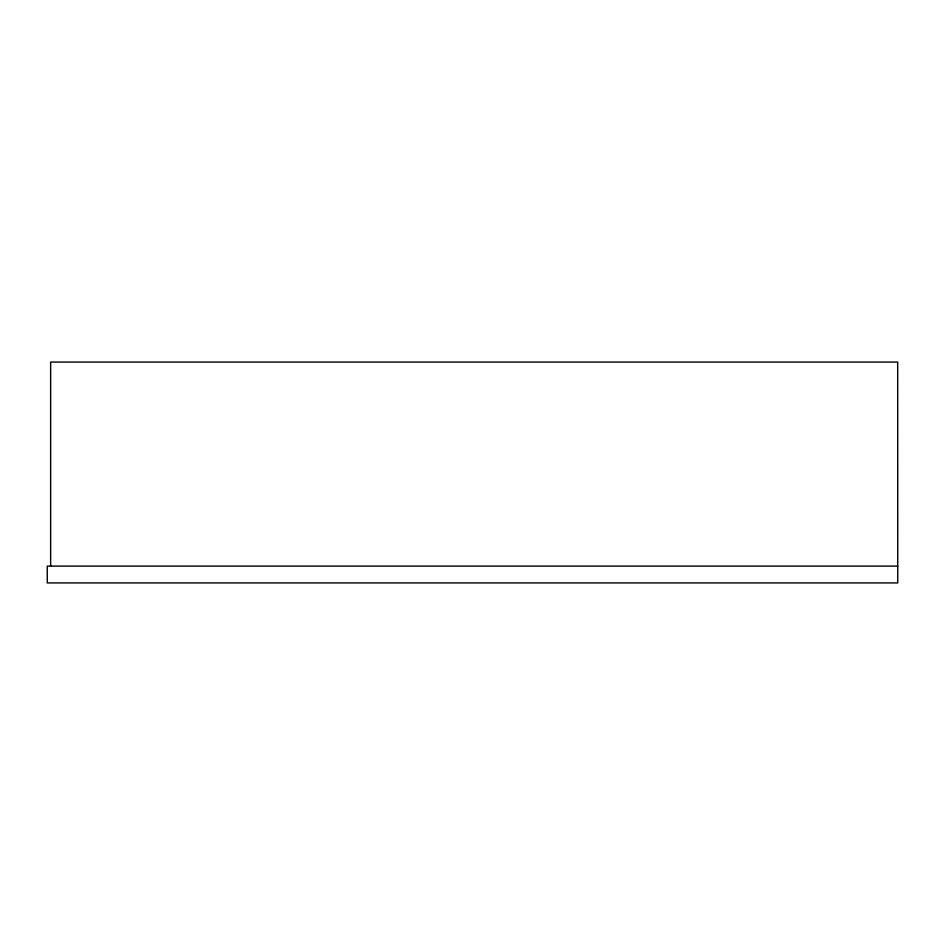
<?xml version="1.0" encoding="UTF-8"?>
<svg xmlns="http://www.w3.org/2000/svg" width="945" height="945" viewBox="0 0 945 945"><rect width="100%" height="100%" fill="white"/><g stroke="black" fill="none" stroke-linecap="round" stroke-linejoin="round"><path stroke-width="1.42" d="M897.75 566.114L47.25 566.114L47.25 582.923L897.75 582.923L897.691 362.077L50.64 362.077L50.64 566.114"/></g></svg>
